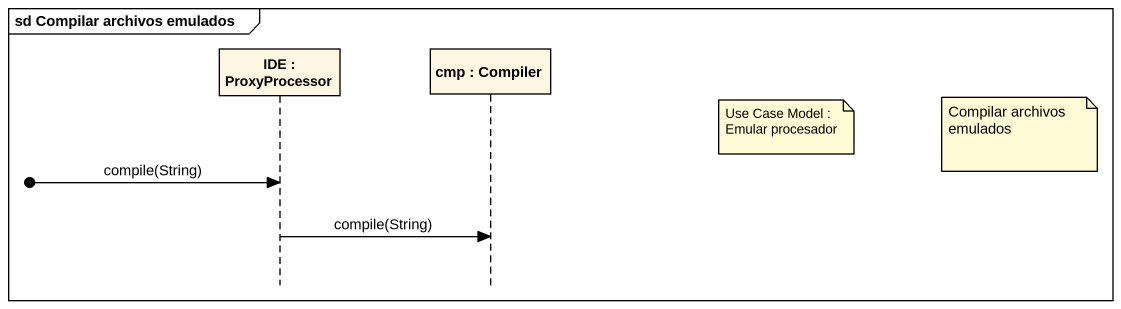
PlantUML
@startuml
mainframe sd Compilar archivos emulados
hide footbox
participant "IDE : ProxyProcessor" as IDE
participant "cmp : Compiler" as cmp

note right of cmp : Use Case Model : Emular procesador
note right of cmp : Compilar archivos emulados
[o-> IDE : compile(String)
IDE -> cmp : compile(String)
@enduml
